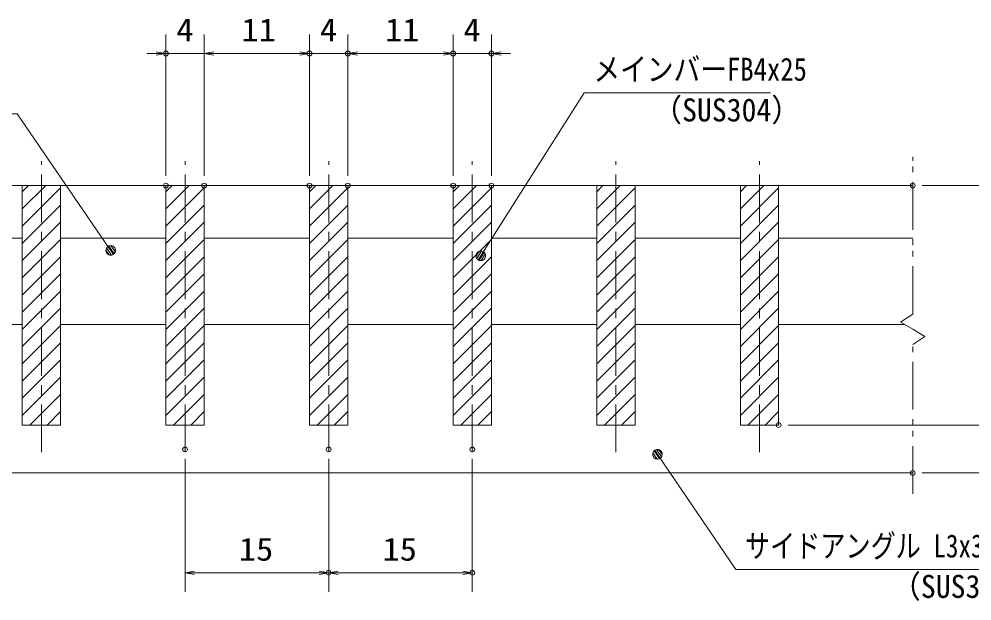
# Model space of a CAD drawing. Units: millimetres, scale not verified, with parts at other scales. Extents: x -1050 to 1050, y -742 to 742.
# Drawn here: x -163.2 to 334.4, y -480.7 to -177 of the extents above; entities that cross this region are included whole.
import ezdxf
from ezdxf.enums import TextEntityAlignment as Align

# ---------------------------------------------------------------- set-up
doc = ezdxf.new("R2010")
doc.units = ezdxf.units.MM
doc.header["$LTSCALE"] = 5
doc.header["$PDMODE"] = 32
doc.header["$PDSIZE"] = 2.5
doc.linetypes.add('CHAIN1', pattern=[8, 5, -1, 1, -1])
doc.linetypes.add('DOUBLE_CHAIN1', pattern=[8.8, 5, -1, 0.6, -0.6, 0.6, -1])
for name, color, linetype, lineweight in [('0-1_寸法注釈', 2, 'Continuous', 9), ('0-2_蓋', 5, 'Continuous', 9), ('0-3_0', 5, 'Continuous', 9), ('0-4_DEFPOINTS', 134, 'Continuous', 9), ('0-5_中心線', 6, 'CHAIN1', 9), ('0-7_ハッチング', 4, 'Continuous', 9), ('0-8_想像線', 134, 'DOUBLE_CHAIN1', 9)]:
    doc.layers.add(name, color=color, linetype=linetype, lineweight=lineweight)
doc.styles.add('ＭＳ ゴシック', font='')
doc.styles.get('ＭＳ ゴシック').set_extended_font_data('MS Gothic')

# ---------------------------------------------------------------- blocks, each defined once
blk = doc.blocks.new('_OPEN')
at = {"layer": '0-3_0', "color": 2}
blk.add_line((0, 0), (-5, 0), dxfattribs=at)
blk.add_lwpolyline([(-5, 0.833), (0, 0), (-5, -0.833)], dxfattribs=at)
blk = doc.blocks.new('_Dot')
at = {"layer": '0-3_0'}
for p, q in [((-2.5, 0), (-5, 0)), ((2.445, 0.5), (-2.445, 0.5)), ((1.997, 1.5), (-1.997, 1.5)), ((2.289, -0.995), (-2.289, -0.995)), ((1.499, -1.995), (-1.499, -1.995))]:
    blk.add_line(p, q, dxfattribs=at)
for points in [[(2.5, 0), (2.48, 0.313), (2.421, 0.622), (2.324, 0.92), (2.191, 1.204), (2.023, 1.469), (1.822, 1.711), (1.594, 1.926), (1.34, 2.111), (1.064, 2.262), (0.773, 2.378), (0.468, 2.456), (0.157, 2.495), (-0.157, 2.495), (-0.468, 2.456), (-0.773, 2.378), (-1.064, 2.262), (-1.34, 2.111), (-1.594, 1.926), (-1.822, 1.711), (-2.023, 1.469), (-2.191, 1.204), (-2.324, 0.92), (-2.421, 0.622), (-2.48, 0.313), (-2.5, 0), (0, 0)], [(-2.5, 0), (-2.48, -0.313), (-2.421, -0.622), (-2.324, -0.92), (-2.191, -1.204), (-2.023, -1.469), (-1.822, -1.711), (-1.594, -1.926), (-1.34, -2.111), (-1.064, -2.262), (-0.773, -2.378), (-0.468, -2.456), (-0.157, -2.495), (0.157, -2.495), (0.468, -2.456), (0.773, -2.378), (1.064, -2.262), (1.34, -2.111), (1.594, -1.926), (1.822, -1.711), (2.023, -1.469), (2.191, -1.204), (2.324, -0.92), (2.421, -0.622), (2.48, -0.313), (2.5, 0), (0, 0)]]:
    blk.add_lwpolyline(points, close=True, dxfattribs=at)

msp = doc.modelspace()

# ---------------------------------------------------------------- linework, layer by layer
at = {"layer": '0-1_寸法注釈'}
for p, q in [((-86.5, -258.884), (-86.5, -184.975)), ((-66.5, -258.884), (-66.5, -184.975)), ((-66.5, -258.884), (-66.5, -184.975)), ((-11.5, -258.884), (-11.5, -184.975)), ((-11.5, -258.884), (-11.5, -184.975)), ((8.5, -258.884), (8.5, -184.975)), ((8.5, -258.884), (8.5, -184.975)), ((63.5, -258.884), (63.5, -184.975)), ((63.5, -258.884), (63.5, -184.975)), ((83.5, -258.884), (83.5, -184.975)), ((-91.5, -194.975), (-96.5, -194.975)), ((-66.5, -194.975), (-86.5, -194.975)), ((-61.5, -194.975), (-56.5, -194.975)), ((-61.5, -194.975), (-16.5, -194.975)), ((-16.5, -194.975), (-21.5, -194.975)), ((-11.5, -194.975), (8.5, -194.975)), ((13.5, -194.975), (18.5, -194.975)), ((13.5, -194.975), (58.5, -194.975)), ((58.5, -194.975), (53.5, -194.975)), ((63.5, -194.975), (83.5, -194.975)), ((88.5, -194.975), (93.5, -194.975)), ((308.5, -263.884), (363.665, -263.884)), ((308.5, -263.884), (398.851, -263.884)), ((238.5, -388.884), (363.665, -388.884)), ((-76.5, -406.585), (-76.5, -475.95)), ((-1.5, -406.585), (-1.5, -475.95)), ((-1.5, -406.585), (-1.5, -475.95)), ((73.5, -406.585), (73.5, -475.95)), ((308.5, -413.884), (398.851, -413.884)), ((-71.5, -465.95), (-6.5, -465.95)), ((3.5, -465.95), (68.5, -465.95))]:
    msp.add_line(p, q, dxfattribs=at)
for points in [[(229.186, -215.492), (131.996, -215.492), (78.485, -299.742)], [(-255.333, -226.396), (-164.16, -226.396), (-115.899, -296.929)], [(350.401, -464.259), (211.092, -464.259), (170.782, -404.939)]]:
    msp.add_lwpolyline(points, dxfattribs=at)
at = {"layer": '0-2_蓋'}
for p, q in [((-306.5, -263.884), (303.5, -263.884)), ((-161.5, -263.884), (-141.5, -263.884)), ((-161.5, -263.884), (-161.5, -388.884)), ((-86.5, -263.884), (-66.5, -263.884)), ((-86.5, -263.884), (-86.5, -388.884)), ((-11.5, -263.884), (8.5, -263.884)), ((-11.5, -263.884), (-11.5, -388.884)), ((63.5, -263.884), (83.5, -263.884)), ((63.5, -263.884), (63.5, -388.884)), ((138.5, -263.884), (138.5, -388.884)), ((138.5, -263.884), (158.5, -263.884)), ((158.5, -388.884), (158.5, -263.884)), ((213.5, -263.884), (233.5, -263.884)), ((233.5, -388.884), (233.5, -263.884)), ((-216.5, -291.384), (-161.5, -291.384)), ((-141.5, -291.384), (-86.5, -291.384)), ((-66.5, -291.384), (-11.5, -291.384)), ((8.5, -291.384), (63.5, -291.384)), ((83.5, -291.384), (138.5, -291.384)), ((158.5, -291.384), (213.5, -291.384)), ((233.5, -291.384), (303.5, -291.384)), ((-216.5, -336.384), (-161.5, -336.384)), ((-141.5, -336.384), (-86.5, -336.384)), ((-66.5, -336.384), (-11.5, -336.384)), ((8.5, -336.384), (63.5, -336.384)), ((83.5, -336.384), (138.5, -336.384)), ((158.5, -336.384), (213.5, -336.384)), ((233.5, -336.384), (299.289, -336.384)), ((138.5, -388.884), (158.5, -388.884)), ((-306.5, -413.884), (303.5, -413.884))]:
    msp.add_line(p, q, dxfattribs=at)
for points in [[(-161.5, -388.884), (-141.5, -388.884), (-141.5, -263.884)], [(-86.5, -388.884), (-66.5, -388.884), (-66.5, -263.884)], [(-11.5, -388.884), (8.5, -388.884), (8.5, -263.884)], [(63.5, -388.884), (83.5, -388.884), (83.5, -263.884)], [(213.5, -263.884), (213.5, -388.884), (233.5, -388.884)]]:
    msp.add_lwpolyline(points, dxfattribs=at)
at = {"layer": '0-4_DEFPOINTS'}
for p in [(-86.5, -194.975), (-11.5, -194.975), (8.5, -194.975), (63.5, -194.975), (83.5, -194.975), (-86.5, -263.884), (-66.5, -263.884), (-11.5, -263.884), (8.5, -263.884), (63.5, -263.884), (83.5, -263.884), (303.5, -263.884), (303.5, -263.884), (233.5, -388.884), (-76.5, -401.585), (-1.5, -401.585), (73.5, -401.585), (303.5, -413.884), (-1.5, -465.95), (73.5, -465.95)]:
    msp.add_point(p, dxfattribs=at)
at = {"layer": '0-5_中心線'}
for p, q in [((-151.5, -403.111), (-151.5, -251.182)), ((-76.5, -403.111), (-76.5, -251.182)), ((-1.5, -403.111), (-1.5, -251.182)), ((73.5, -403.111), (73.5, -251.182)), ((148.5, -403.111), (148.5, -251.182)), ((223.5, -403.111), (223.5, -251.182))]:
    msp.add_line(p, q, dxfattribs=at)
at = {"layer": '0-7_ハッチング'}
for p, q in [((-161.5, -267.124), (-158.259, -263.884)), ((-161.5, -276.105), (-149.279, -263.884)), ((-161.5, -285.085), (-141.5, -265.085)), ((-86.5, -267.124), (-83.259, -263.884)), ((-86.5, -276.105), (-74.279, -263.884)), ((-86.5, -285.085), (-66.5, -265.085)), ((-11.5, -267.124), (-8.259, -263.884)), ((-11.5, -276.105), (0.721, -263.884)), ((-11.5, -285.085), (8.5, -265.085)), ((63.5, -267.124), (66.741, -263.884)), ((63.5, -276.105), (75.721, -263.884)), ((63.5, -285.085), (83.5, -265.085)), ((138.5, -267.124), (141.741, -263.884)), ((138.5, -276.105), (150.721, -263.884)), ((138.5, -285.085), (158.5, -265.085)), ((213.5, -267.124), (216.741, -263.884)), ((213.5, -276.105), (225.721, -263.884)), ((213.5, -285.085), (233.5, -265.085)), ((-161.5, -294.065), (-141.5, -274.065)), ((-86.5, -294.065), (-66.5, -274.065)), ((-11.5, -294.065), (8.5, -274.065)), ((63.5, -294.065), (83.5, -274.065)), ((138.5, -294.065), (158.5, -274.065)), ((213.5, -294.065), (233.5, -274.065)), ((-161.5, -303.045), (-141.5, -283.045)), ((-86.5, -303.045), (-66.5, -283.045)), ((-11.5, -303.045), (8.5, -283.045)), ((63.5, -303.045), (83.5, -283.045)), ((138.5, -303.045), (158.5, -283.045)), ((213.5, -303.045), (233.5, -283.045)), ((-161.5, -312.026), (-141.5, -292.026)), ((-86.5, -312.026), (-66.5, -292.026)), ((-11.5, -312.026), (8.5, -292.026)), ((63.5, -312.026), (83.5, -292.026)), ((138.5, -312.026), (158.5, -292.026)), ((213.5, -312.026), (233.5, -292.026)), ((-161.5, -321.006), (-141.5, -301.006)), ((-86.5, -321.006), (-66.5, -301.006)), ((-11.5, -321.006), (8.5, -301.006)), ((63.5, -321.006), (83.5, -301.006)), ((138.5, -321.006), (158.5, -301.006)), ((213.5, -321.006), (233.5, -301.006)), ((-161.5, -329.986), (-141.5, -309.986)), ((-86.5, -329.986), (-66.5, -309.986)), ((-11.5, -329.986), (8.5, -309.986)), ((63.5, -329.986), (83.5, -309.986)), ((138.5, -329.986), (158.5, -309.986)), ((213.5, -329.986), (233.5, -309.986)), ((-161.5, -338.966), (-141.5, -318.966)), ((-86.5, -338.966), (-66.5, -318.966)), ((-11.5, -338.966), (8.5, -318.966)), ((63.5, -338.966), (83.5, -318.966)), ((138.5, -338.966), (158.5, -318.966)), ((213.5, -338.966), (233.5, -318.966)), ((-161.5, -347.947), (-141.5, -327.947)), ((-86.5, -347.947), (-66.5, -327.947)), ((-11.5, -347.947), (8.5, -327.947)), ((63.5, -347.947), (83.5, -327.947)), ((138.5, -347.947), (158.5, -327.947)), ((213.5, -347.947), (233.5, -327.947)), ((-161.5, -356.927), (-141.5, -336.927)), ((-86.5, -356.927), (-66.5, -336.927)), ((-11.5, -356.927), (8.5, -336.927)), ((63.5, -356.927), (83.5, -336.927)), ((138.5, -356.927), (158.5, -336.927)), ((213.5, -356.927), (233.5, -336.927)), ((-161.5, -365.907), (-141.5, -345.907)), ((-86.5, -365.907), (-66.5, -345.907)), ((-11.5, -365.907), (8.5, -345.907)), ((63.5, -365.907), (83.5, -345.907)), ((138.5, -365.907), (158.5, -345.907)), ((213.5, -365.907), (233.5, -345.907)), ((-161.5, -374.887), (-141.5, -354.887)), ((-86.5, -374.887), (-66.5, -354.887)), ((-11.5, -374.887), (8.5, -354.887)), ((63.5, -374.887), (83.5, -354.887)), ((138.5, -374.887), (158.5, -354.887)), ((213.5, -374.887), (233.5, -354.887)), ((-161.5, -383.868), (-141.5, -363.868)), ((-86.5, -383.868), (-66.5, -363.868)), ((-11.5, -383.868), (8.5, -363.868)), ((63.5, -383.868), (83.5, -363.868)), ((138.5, -383.868), (158.5, -363.868)), ((213.5, -383.868), (233.5, -363.868)), ((-157.536, -388.884), (-141.5, -372.848)), ((-82.536, -388.884), (-66.5, -372.848)), ((-7.536, -388.884), (8.5, -372.848)), ((67.464, -388.884), (83.5, -372.848)), ((142.464, -388.884), (158.5, -372.848)), ((217.464, -388.884), (233.5, -372.848)), ((-148.555, -388.884), (-141.5, -381.828)), ((-73.555, -388.884), (-66.5, -381.828)), ((1.445, -388.884), (8.5, -381.828)), ((76.445, -388.884), (83.5, -381.828)), ((151.445, -388.884), (158.5, -381.828)), ((226.445, -388.884), (233.5, -381.828))]:
    msp.add_line(p, q, dxfattribs=at)
for points in [[(-141.5, -263.884), (-161.5, -263.884), (-161.5, -388.884), (-141.5, -388.884)], [(-66.5, -263.884), (-86.5, -263.884), (-86.5, -388.884), (-66.5, -388.884)], [(8.5, -263.884), (-11.5, -263.884), (-11.5, -388.884), (8.5, -388.884)], [(83.5, -263.884), (63.5, -263.884), (63.5, -388.884), (83.5, -388.884)], [(158.5, -263.884), (138.5, -263.884), (138.5, -388.884), (158.5, -388.884)], [(233.5, -263.884), (213.5, -263.884), (213.5, -388.884), (233.5, -388.884)]]:
    msp.add_lwpolyline(points, close=True, dxfattribs=at)
at = {"layer": '0-8_想像線'}
for p, q in [((303.5, -330.935), (303.5, -248.833)), ((303.5, -330.935), (297.207, -335.147)), ((297.207, -335.147), (303.5, -338.884)), ((303.5, -424.829), (303.5, -346.833))]:
    msp.add_line(p, q, dxfattribs=at)
msp.add_lwpolyline([(303.5, -346.833), (309.793, -342.62), (303.5, -338.884)], dxfattribs=at)

# ---------------------------------------------------------------- block references
at = {"layer": '0-1_寸法注釈'}
for p in [(-86.5, -194.975), (-11.5, -194.975), (-11.5, -194.975), (63.5, -194.975), (63.5, -194.975), (-1.5, -465.95), (73.5, -465.95)]:
    msp.add_blockref('_OPEN', p, dxfattribs=at)
for name, p, rotation in [('_OPEN', (-66.5, -194.975), 180), ('_OPEN', (-66.5, -194.975), 180), ('_OPEN', (8.5, -194.975), 180), ('_OPEN', (8.5, -194.975), 180), ('_OPEN', (83.5, -194.975), 180), ('_Dot', (-115.326, -297.749), 304.93122), ('_Dot', (77.941, -300.581), 237.09638), ('_Dot', (170.21, -404.118), 124.85308), ('_OPEN', (-76.5, -465.95), 180), ('_OPEN', (-1.5, -465.95), 180)]:
    msp.add_blockref(name, p, dxfattribs=dict(at, rotation=rotation))

# ---------------------------------------------------------------- texts
at = {"layer": '0-1_寸法注釈', "color": 7, "style": 'ＭＳ ゴシック'}
for s, height, width, p in [('4', 12.02, 1.1, (-81.085, -192.288)), ('11', 12.02, 1.1, (-47.078, -192.288)), ('4', 12.02, 1.1, (-6.085, -192.288)), ('11', 12.02, 1.1, (27.922, -192.288)), ('4', 12.02, 1.1, (68.915, -192.288)), ('メインバーFB4x25', 12.03, 0.85, (136.773, -212.805)), ('（SUS304）', 12.02, 0.95, (167.482, -234.049)), ('サイドアングル L3x30x30', 12.03, 0.8, (215.869, -461.572)), ('15', 12.02, 1.1, (-48.388, -463.263)), ('15', 12.02, 1.1, (26.612, -463.263)), ('（SUS304）', 12.02, 0.95, (292.183, -482.692))]:
    msp.add_text(s, height=height, dxfattribs=dict(at, width=width)).set_placement(p, align=Align.BOTTOM_LEFT)

doc.saveas('drawing.dxf')
